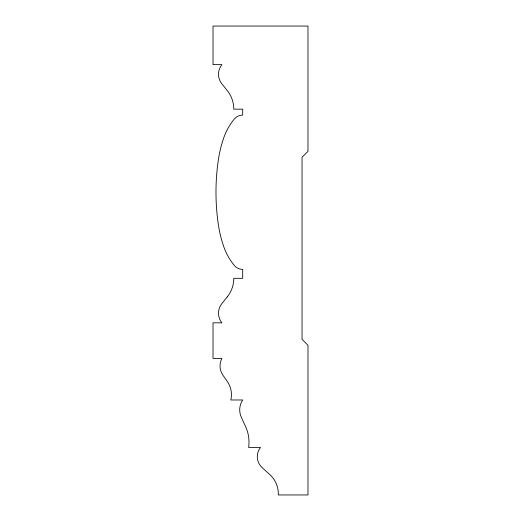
<?xml version="1.0" encoding="UTF-8"?>
<svg xmlns="http://www.w3.org/2000/svg" width="521" height="521" viewBox="0 0 521 521"><rect width="100%" height="100%" fill="white"/><g stroke="black" fill="none" stroke-linecap="round" stroke-linejoin="round"><path stroke-width="0.78" d="M227.254 296.885L221.861 303.6A15.298 15.298 0 0 0 221.92 322.825L213.017 322.825L213.017 358.435L221.92 358.435A16.014 16.014 0 0 0 222.897 375.172L227.306 381.489A23.028 23.028 0 0 1 230.823 399.985L242.695 399.985A17.831 17.831 0 0 0 241.347 417.36L245.534 426.419A37.551 37.551 0 0 1 248.628 447.467L260.5 447.467A14.783 14.783 0 0 0 262.167 467.643L269.683 474.429A26.193 26.193 0 0 1 278.305 494.95L307.983 494.95L307.983 345.286L302.05 339.353L302.05 157.257L307.983 151.324L307.983 26.05L213.017 26.05L213.017 64.63L221.92 64.63A15.298 15.298 0 0 0 221.861 83.848L227.254 90.569A29.677 29.677 0 0 1 233.792 109.143L242.695 109.143L242.695 115.082A10.817 10.817 0 0 0 234.391 118.964A59.589 59.589 0 0 0 223.809 137.681A124.089 124.089 0 0 0 218.234 160.663A222.519 222.519 0 0 0 218.234 223.822A124.089 124.089 0 0 0 223.809 246.804A59.589 59.589 0 0 0 234.391 265.521A10.817 10.817 0 0 0 242.695 269.403L242.695 278.305L233.792 278.305A29.677 29.677 0 0 1 227.254 296.885"/></g></svg>
